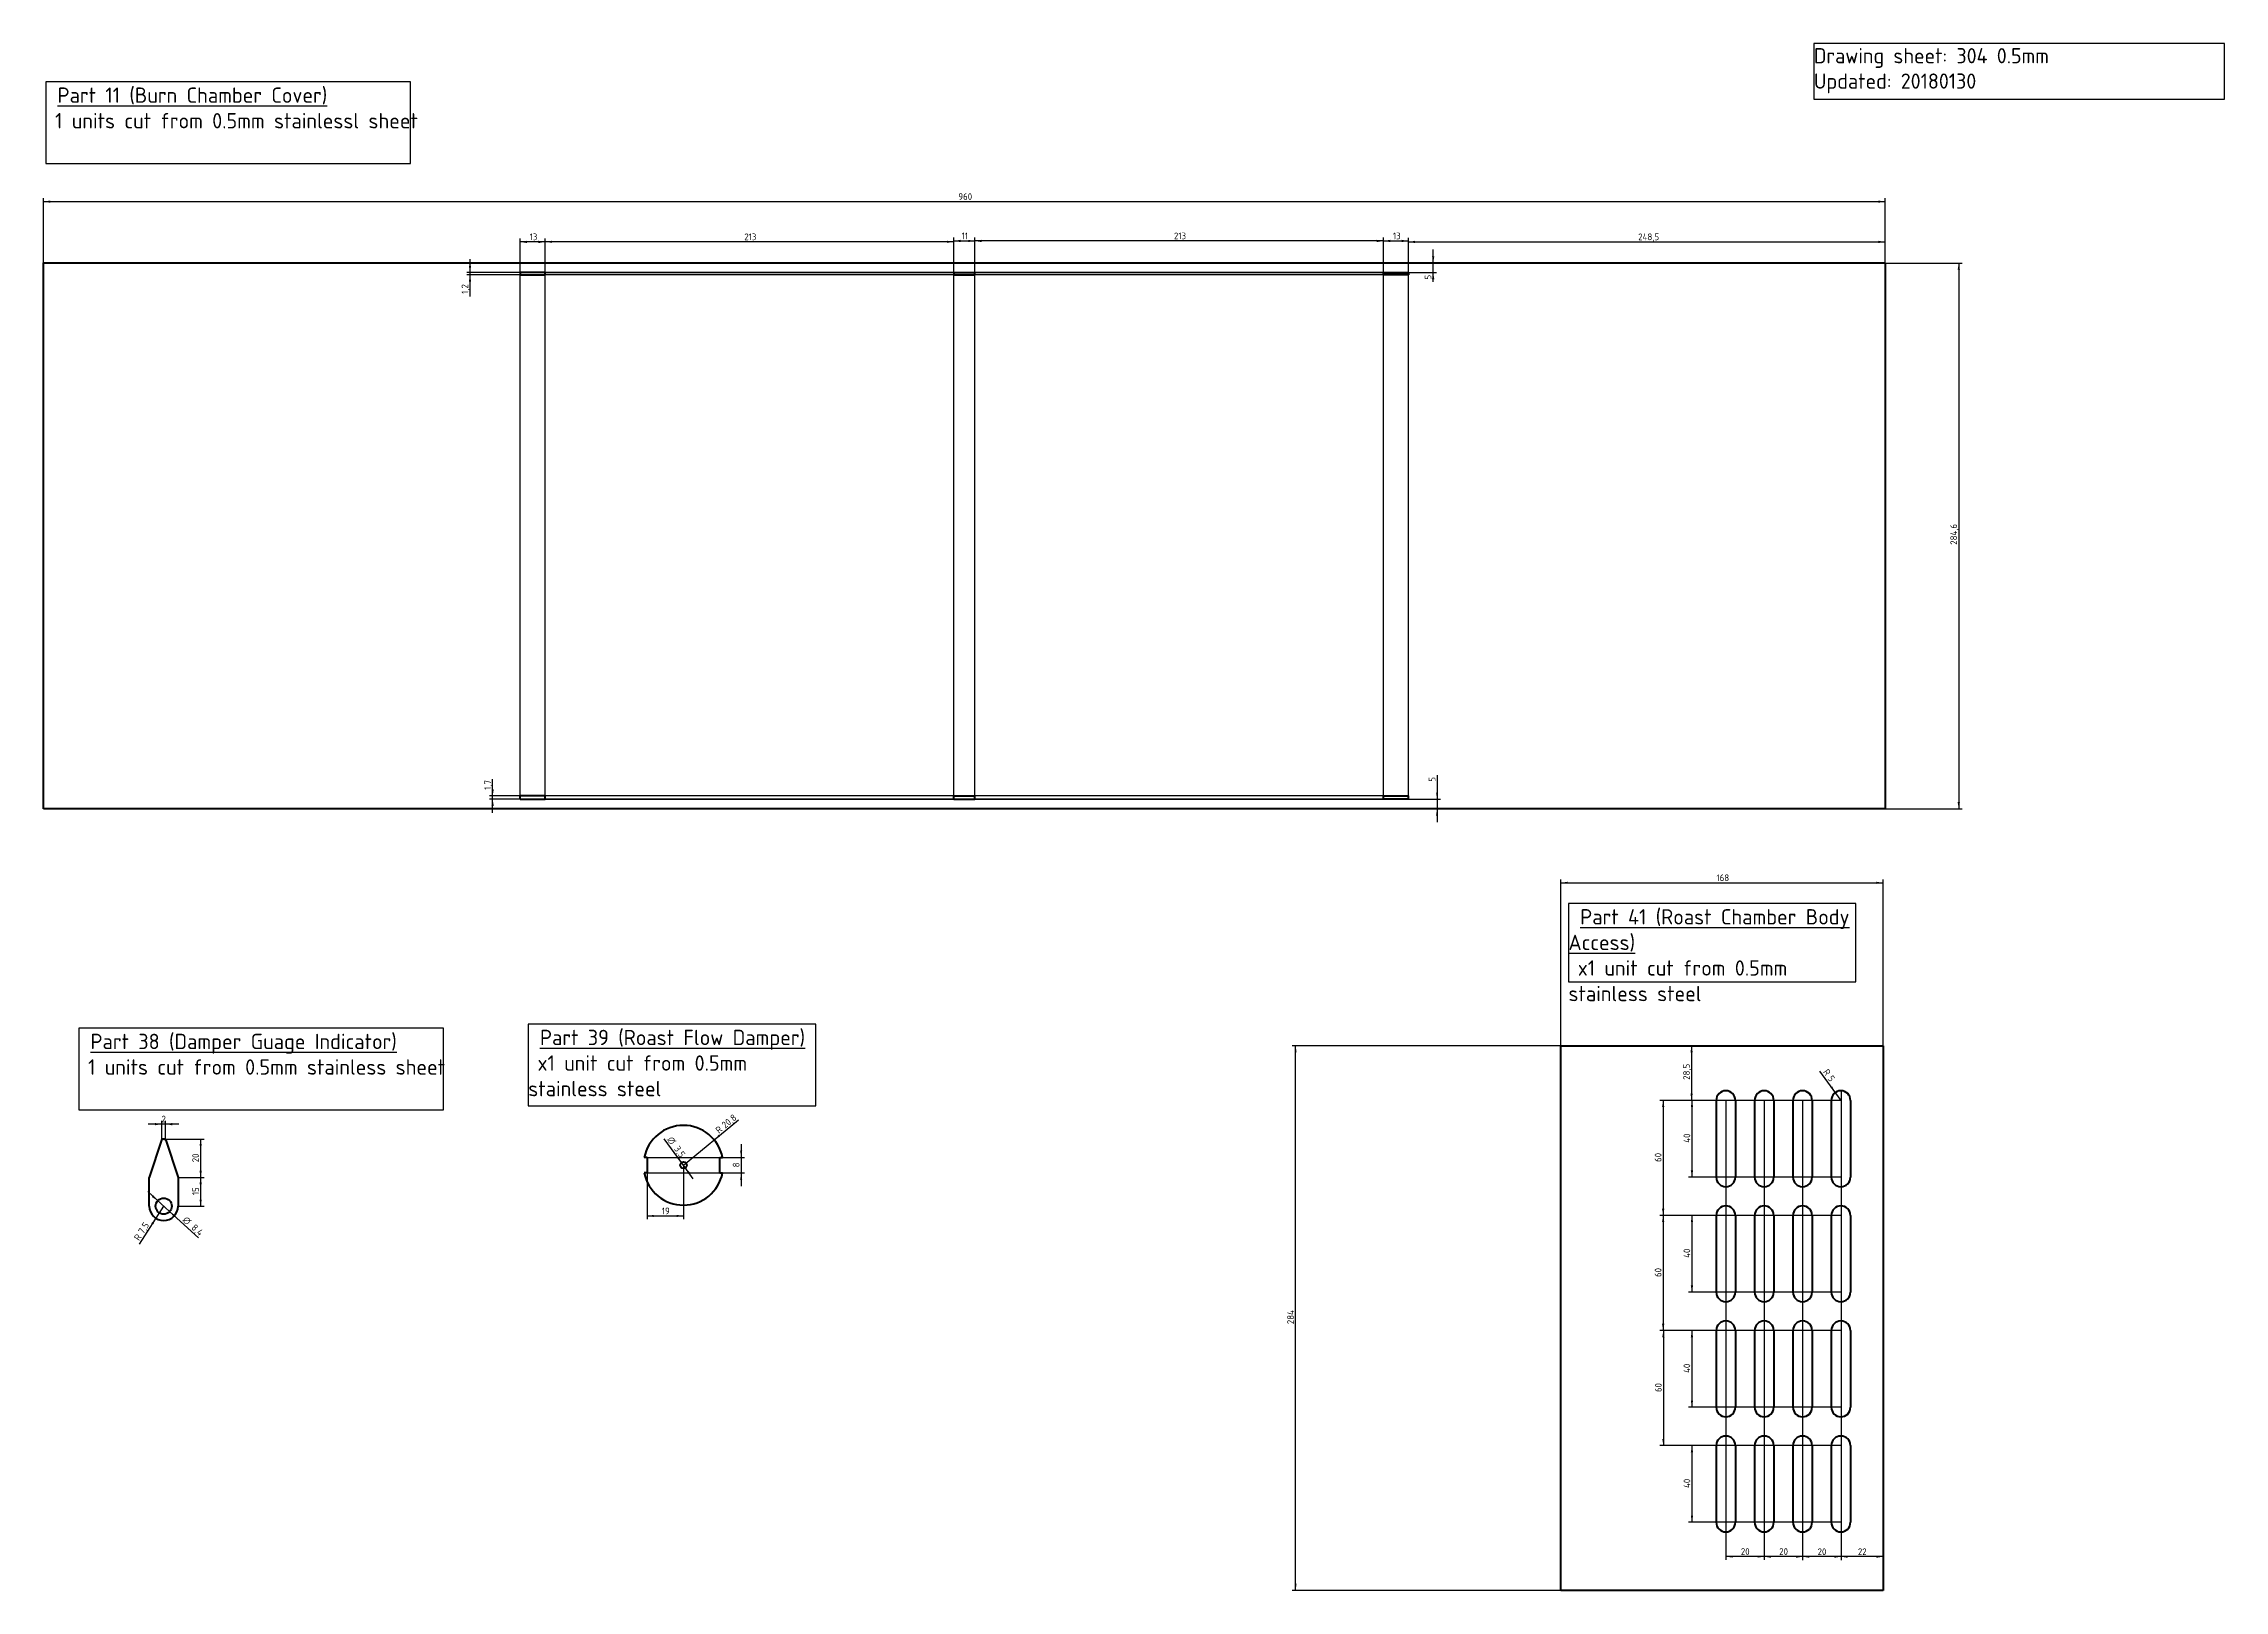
# Model space of a CAD drawing. Header units: millimetres. Extents: x 44 to 2242, y 25 to 832.
# Drawn here: x 44 to 1181, y 25 to 832 of the extents above; entities that cross this region are included whole.
import ezdxf
from ezdxf.enums import TextEntityAlignment as Align

# ---------------------------------------------------------------- set-up
doc = ezdxf.new("R2010")
doc.units = ezdxf.units.MM
doc.layers.add('Default', color=7, linetype='Continuous')
doc.layers.add('Dimensions', color=7, linetype='Continuous')
doc.styles.add('SEACAD_Solid_Edge_ISO', font='seiso.ttf')
doc.styles.add('SEACAD_Solid_Edge_ISO1_Symbols', font='semeci1.ttf')
doc.dimstyles.new('ISO_(mm)', dxfattribs={"dimtxt": 3.5, "dimasz": 3.5, "dimexe": 1.75, "dimexo": 0, "dimgap": 0.875, "dimtad": 1, "dimtxsty": 'SEACAD_Solid_Edge_ISO', "dimblk1": '_SE_FILLED', "dimblk2": '_SE_FILLED', "dimsah": 1, "dimcen": 1.75, "dimadec": 0, "dimazin": 0, "dimtfac": 0.5, "dimtmove": 1, "dimatfit": 3, "dimfxl": 1, "dimtolj": 1, "dimarcsym": 0})

# ---------------------------------------------------------------- blocks, each defined once
blk = doc.blocks.new('DMBLK546')
at = {"layer": 'Dimensions', "linetype": 'Continuous', "lineweight": 25}
for points in [[(101.4, 231.3), (100.6, 230.4), (103.6, 228.5)], [(112.8, 220.9), (109.8, 222.8), (112, 220)]]:
    blk.add_hatch(color=7, dxfattribs=at).paths.add_polyline_path(points)
at = {"layer": 'Dimensions', "color": 7, "linetype": 'Continuous', "lineweight": 25}
for p, q in [((98.4, 233.2), (109.8, 222.8)), ((109.8, 222.8), (124.8, 209.2))]:
    blk.add_line(p, q, dxfattribs=at)
for s, style, p in [('O', 'SEACAD_Solid_Edge_ISO1_Symbols', (118.7, 220.7)), ('8,4', 'SEACAD_Solid_Edge_ISO', (123.2, 216.6))]:
    blk.add_text(s, height=3.5, rotation=317.7292, dxfattribs=dict(at, style=style)).set_placement(p, align=Align.TOP_LEFT)
blk = doc.blocks.new('_SE_FILLED')
at = {"color": 0}
blk.add_line((0, 0), (-1, 0), dxfattribs=at)
blk.add_solid([(0, 0), (-1, -0.1665), (-1, 0.1665), (0, 0)], dxfattribs=at)
blk = doc.blocks.new('DMBLK547')
at = {"layer": 'Dimensions', "linetype": 'Continuous', "lineweight": 25}
blk.add_hatch(color=7, dxfattribs=at).paths.add_polyline_path([(101.3, 216.1), (102.7, 219.3), (100.3, 216.7)])
at = {"layer": 'Dimensions', "color": 7, "linetype": 'Continuous', "lineweight": 25}
blk.add_line((106.7, 225.6), (94, 205.8), dxfattribs=at)
at = {"layer": 'Dimensions', "color": 7, "linetype": 'Continuous', "lineweight": 25, "style": 'SEACAD_Solid_Edge_ISO'}
for s, p in [('7,5', (93.2, 212.7)), ('R', (91, 209.2))]:
    blk.add_text(s, height=3.5, rotation=57.3161, dxfattribs=at).set_placement(p, align=Align.TOP_LEFT)
blk = doc.blocks.new('DMBLK548')
at = {"layer": 'Dimensions', "linetype": 'Continuous', "lineweight": 25}
for points in [[(126.6, 237.1), (126, 240.6), (125.4, 237.1)], [(126.6, 229.1), (125.4, 229.1), (126, 225.6)]]:
    blk.add_hatch(color=7, dxfattribs=at).paths.add_polyline_path(points)
at = {"layer": 'Dimensions', "color": 7, "linetype": 'Continuous', "lineweight": 25}
for p, q in [((114.2, 240.6), (127.8, 240.6)), ((126, 240.6), (126, 225.6)), ((114.2, 225.6), (127.8, 225.6))]:
    blk.add_line(p, q, dxfattribs=at)
at = {"layer": 'Dimensions', "color": 7, "linetype": 'Continuous', "lineweight": 25, "style": 'SEACAD_Solid_Edge_ISO'}
blk.add_text('15', height=3.5, rotation=90, dxfattribs=at).set_placement((121.6, 231.4), align=Align.TOP_LEFT)
blk = doc.blocks.new('DMBLK549')
at = {"layer": 'Dimensions', "linetype": 'Continuous', "lineweight": 25}
for points in [[(102.2, 269), (102.2, 267.8), (105.7, 268.4)], [(111.2, 269), (107.7, 268.4), (111.2, 267.8)]]:
    blk.add_hatch(color=7, dxfattribs=at).paths.add_polyline_path(points)
at = {"layer": 'Dimensions', "color": 7, "linetype": 'Continuous', "lineweight": 25}
for p, q in [((114.7, 268.4), (98.7, 268.4)), ((105.7, 260.6), (105.7, 270.2)), ((107.7, 260.6), (107.7, 270.2))]:
    blk.add_line(p, q, dxfattribs=at)
at = {"layer": 'Dimensions', "color": 7, "linetype": 'Continuous', "lineweight": 25, "style": 'SEACAD_Solid_Edge_ISO'}
blk.add_text('2', height=3.5, dxfattribs=at).set_placement((105.6, 272.8), align=Align.TOP_LEFT)
blk = doc.blocks.new('DMBLK550')
at = {"layer": 'Dimensions', "linetype": 'Continuous', "lineweight": 25}
for points in [[(126.6, 257.1), (126, 260.6), (125.4, 257.1)], [(126.6, 244.1), (125.4, 244.1), (126, 240.6)]]:
    blk.add_hatch(color=7, dxfattribs=at).paths.add_polyline_path(points)
at = {"layer": 'Dimensions', "color": 7, "linetype": 'Continuous', "lineweight": 25}
for p, q in [((107.7, 260.6), (127.8, 260.6)), ((126, 260.6), (126, 240.6)), ((114.2, 240.6), (127.8, 240.6))]:
    blk.add_line(p, q, dxfattribs=at)
at = {"layer": 'Dimensions', "color": 7, "linetype": 'Continuous', "lineweight": 25, "style": 'SEACAD_Solid_Edge_ISO'}
blk.add_text('20', height=3.5, rotation=90, dxfattribs=at).set_placement((121.6, 248.5), align=Align.TOP_LEFT)
blk = doc.blocks.new('DMBLK551')
at = {"layer": 'Dimensions', "linetype": 'Continuous', "lineweight": 25}
blk.add_hatch(color=7, dxfattribs=at).paths.add_polyline_path([(396.1, 262.9), (393.8, 260.2), (396.8, 262)])
at = {"layer": 'Dimensions', "color": 7, "linetype": 'Continuous', "lineweight": 25}
blk.add_line((377.7, 247), (406.4, 270.6), dxfattribs=at)
at = {"layer": 'Dimensions', "color": 7, "linetype": 'Continuous', "lineweight": 25, "style": 'SEACAD_Solid_Edge_ISO'}
for s, p in [('20,8', (397.2, 268.7)), ('R', (394, 266))]:
    blk.add_text(s, height=3.5, rotation=39.3912, dxfattribs=at).set_placement(p, align=Align.TOP_LEFT)
blk = doc.blocks.new('DMBLK552')
at = {"layer": 'Dimensions', "linetype": 'Continuous', "lineweight": 25}
for points in [[(408.3, 254.5), (407.2, 254.5), (407.8, 251)], [(408.3, 239.5), (407.8, 243), (407.2, 239.5)]]:
    blk.add_hatch(color=7, dxfattribs=at).paths.add_polyline_path(points)
at = {"layer": 'Dimensions', "color": 7, "linetype": 'Continuous', "lineweight": 25}
for p, q in [((358.7, 251), (409.5, 251)), ((407.8, 258), (407.8, 236)), ((358.7, 243), (409.5, 243))]:
    blk.add_line(p, q, dxfattribs=at)
at = {"layer": 'Dimensions', "color": 7, "linetype": 'Continuous', "lineweight": 25, "style": 'SEACAD_Solid_Edge_ISO'}
blk.add_text('8', height=3.5, rotation=90, dxfattribs=at).set_placement((403.4, 245.9), align=Align.TOP_LEFT)
blk = doc.blocks.new('DMBLK553')
at = {"layer": 'Dimensions', "linetype": 'Continuous', "lineweight": 25}
for points in [[(47.6, 750), (44.1, 749.4), (47.6, 748.8)], [(1000.6, 750), (1000.6, 748.8), (1004.1, 749.4)]]:
    blk.add_hatch(color=7, dxfattribs=at).paths.add_polyline_path(points)
at = {"layer": 'Dimensions', "color": 7, "linetype": 'Continuous', "lineweight": 25}
for p, q in [((44.1, 717.4), (44.1, 751.2)), ((1004.1, 717.4), (1004.1, 751.2)), ((44.1, 749.4), (1004.1, 749.4))]:
    blk.add_line(p, q, dxfattribs=at)
at = {"layer": 'Dimensions', "color": 7, "linetype": 'Continuous', "lineweight": 25, "style": 'SEACAD_Solid_Edge_ISO'}
blk.add_text('960', height=3.5, dxfattribs=at).set_placement((521, 753.8), align=Align.TOP_LEFT)
blk = doc.blocks.new('DMBLK554')
at = {"layer": 'Dimensions', "linetype": 'Continuous', "lineweight": 25}
for points in [[(1043.1, 713.9), (1042.5, 717.4), (1041.9, 713.9)], [(1043.1, 436.3), (1041.9, 436.3), (1042.5, 432.8)]]:
    blk.add_hatch(color=7, dxfattribs=at).paths.add_polyline_path(points)
at = {"layer": 'Dimensions', "color": 7, "linetype": 'Continuous', "lineweight": 25}
for p, q in [((1004.1, 717.4), (1044.3, 717.4)), ((1042.5, 717.4), (1042.5, 432.8)), ((1004.1, 432.8), (1044.3, 432.8))]:
    blk.add_line(p, q, dxfattribs=at)
at = {"layer": 'Dimensions', "color": 7, "linetype": 'Continuous', "lineweight": 25, "style": 'SEACAD_Solid_Edge_ISO'}
blk.add_text('284,6', height=3.5, rotation=90, dxfattribs=at).set_placement((1038.1, 570.5), align=Align.TOP_LEFT)
blk = doc.blocks.new('DMBLK555')
at = {"layer": 'Dimensions', "linetype": 'Continuous', "lineweight": 25}
for points in [[(759.1, 729), (755.6, 728.4), (759.1, 727.8)], [(1000.6, 729), (1000.6, 727.8), (1004.1, 728.4)]]:
    blk.add_hatch(color=7, dxfattribs=at).paths.add_polyline_path(points)
at = {"layer": 'Dimensions', "color": 7, "linetype": 'Continuous', "lineweight": 25}
for p, q in [((755.6, 712.4), (755.6, 730.2)), ((755.6, 728.4), (1004.1, 728.4)), ((1004.1, 717.4), (1004.1, 730.2))]:
    blk.add_line(p, q, dxfattribs=at)
at = {"layer": 'Dimensions', "color": 7, "linetype": 'Continuous', "lineweight": 25, "style": 'SEACAD_Solid_Edge_ISO'}
blk.add_text('248,5', height=3.5, dxfattribs=at).set_placement((875.4, 732.8), align=Align.TOP_LEFT)
blk = doc.blocks.new('DMBLK556')
at = {"layer": 'Dimensions', "linetype": 'Continuous', "lineweight": 25}
for points in [[(296.1, 729), (292.6, 728.4), (296.1, 727.8)], [(302.1, 729), (302.1, 727.8), (305.6, 728.4)]]:
    blk.add_hatch(color=7, dxfattribs=at).paths.add_polyline_path(points)
at = {"layer": 'Dimensions', "color": 7, "linetype": 'Continuous', "lineweight": 25}
for p, q in [((292.6, 439.5), (292.6, 730.2)), ((305.6, 728.4), (292.6, 728.4)), ((305.6, 439.5), (305.6, 730.2))]:
    blk.add_line(p, q, dxfattribs=at)
at = {"layer": 'Dimensions', "color": 7, "linetype": 'Continuous', "lineweight": 25, "style": 'SEACAD_Solid_Edge_ISO'}
blk.add_text('13', height=3.5, dxfattribs=at).set_placement((297.5, 732.8), align=Align.TOP_LEFT)
blk = doc.blocks.new('DMBLK557')
at = {"layer": 'Dimensions', "linetype": 'Continuous', "lineweight": 25}
for points in [[(522.1, 729.5), (518.6, 728.9), (522.1, 728.3)], [(526.1, 729.5), (526.1, 728.3), (529.6, 728.9)]]:
    blk.add_hatch(color=7, dxfattribs=at).paths.add_polyline_path(points)
at = {"layer": 'Dimensions', "color": 7, "linetype": 'Continuous', "lineweight": 25}
for p, q in [((518.6, 439.5), (518.6, 730.7)), ((518.6, 728.9), (529.6, 728.9)), ((529.6, 439.5), (529.6, 730.7))]:
    blk.add_line(p, q, dxfattribs=at)
at = {"layer": 'Dimensions', "color": 7, "linetype": 'Continuous', "lineweight": 25, "style": 'SEACAD_Solid_Edge_ISO'}
blk.add_text('11', height=3.5, dxfattribs=at).set_placement((522.7, 733.3), align=Align.TOP_LEFT)
blk = doc.blocks.new('DMBLK558')
at = {"layer": 'Dimensions', "linetype": 'Continuous', "lineweight": 25}
for points in [[(746.1, 729.5), (742.6, 728.9), (746.1, 728.3)], [(752.1, 729.5), (752.1, 728.3), (755.6, 728.9)]]:
    blk.add_hatch(color=7, dxfattribs=at).paths.add_polyline_path(points)
at = {"layer": 'Dimensions', "color": 7, "linetype": 'Continuous', "lineweight": 25}
for p, q in [((742.6, 439.5), (742.6, 730.6)), ((742.6, 728.9), (755.6, 728.9)), ((755.6, 439.5), (755.6, 730.6))]:
    blk.add_line(p, q, dxfattribs=at)
at = {"layer": 'Dimensions', "color": 7, "linetype": 'Continuous', "lineweight": 25, "style": 'SEACAD_Solid_Edge_ISO'}
blk.add_text('13', height=3.5, dxfattribs=at).set_placement((747.5, 733.3), align=Align.TOP_LEFT)
blk = doc.blocks.new('DMBLK559')
at = {"layer": 'Dimensions', "linetype": 'Continuous', "lineweight": 25}
for points in [[(265.8, 715.9), (266.4, 712.4), (267, 715.9)], [(265.8, 707.7), (267, 707.7), (266.4, 711.2)]]:
    blk.add_hatch(color=7, dxfattribs=at).paths.add_polyline_path(points)
at = {"layer": 'Dimensions', "color": 7, "linetype": 'Continuous', "lineweight": 25}
for p, q in [((266.4, 719.4), (266.4, 700)), ((755.6, 712.4), (264.7, 712.4)), ((755.6, 711.2), (264.7, 711.2))]:
    blk.add_line(p, q, dxfattribs=at)
at = {"layer": 'Dimensions', "color": 7, "linetype": 'Continuous', "lineweight": 25, "style": 'SEACAD_Solid_Edge_ISO'}
blk.add_text('1,2', height=3.5, rotation=90, dxfattribs=at).set_placement((262, 701.3), align=Align.TOP_LEFT)
blk = doc.blocks.new('DMBLK560')
at = {"layer": 'Dimensions', "linetype": 'Continuous', "lineweight": 25}
for points in [[(533.1, 729.5), (529.6, 728.9), (533.1, 728.3)], [(739.1, 729.5), (739.1, 728.3), (742.6, 728.9)]]:
    blk.add_hatch(color=7, dxfattribs=at).paths.add_polyline_path(points)
at = {"layer": 'Dimensions', "color": 7, "linetype": 'Continuous', "lineweight": 25}
for p, q in [((529.6, 712.4), (529.6, 730.7)), ((742.6, 728.9), (529.6, 728.9)), ((742.6, 712.4), (742.6, 730.7))]:
    blk.add_line(p, q, dxfattribs=at)
at = {"layer": 'Dimensions', "color": 7, "linetype": 'Continuous', "lineweight": 25, "style": 'SEACAD_Solid_Edge_ISO'}
blk.add_text('213', height=3.5, dxfattribs=at).set_placement((633.4, 733.3), align=Align.TOP_LEFT)
blk = doc.blocks.new('DMBLK561')
at = {"layer": 'Dimensions', "linetype": 'Continuous', "lineweight": 25}
for points in [[(309.1, 729), (305.6, 728.5), (309.1, 727.9)], [(515.1, 729), (515.1, 727.9), (518.6, 728.5)]]:
    blk.add_hatch(color=7, dxfattribs=at).paths.add_polyline_path(points)
at = {"layer": 'Dimensions', "color": 7, "linetype": 'Continuous', "lineweight": 25}
for p, q in [((305.6, 711.8), (305.6, 730.2)), ((518.6, 728.5), (305.6, 728.5)), ((518.6, 712.4), (518.6, 730.2))]:
    blk.add_line(p, q, dxfattribs=at)
at = {"layer": 'Dimensions', "color": 7, "linetype": 'Continuous', "lineweight": 25, "style": 'SEACAD_Solid_Edge_ISO'}
blk.add_text('213', height=3.5, dxfattribs=at).set_placement((409.4, 732.8), align=Align.TOP_LEFT)
blk = doc.blocks.new('DMBLK562')
at = {"layer": 'Dimensions', "linetype": 'Continuous', "lineweight": 25}
for points in [[(769.1, 720.9), (767.9, 720.9), (768.5, 717.4)], [(769.1, 708.9), (768.5, 712.4), (767.9, 708.9)]]:
    blk.add_hatch(color=7, dxfattribs=at).paths.add_polyline_path(points)
at = {"layer": 'Dimensions', "color": 7, "linetype": 'Continuous', "lineweight": 25}
for p, q in [((768.5, 707.6), (768.5, 724.4)), ((305.6, 712.4), (770.3, 712.4))]:
    blk.add_line(p, q, dxfattribs=at)
at = {"layer": 'Dimensions', "color": 7, "linetype": 'Continuous', "lineweight": 25, "style": 'SEACAD_Solid_Edge_ISO'}
blk.add_text('5', height=3.5, rotation=90, dxfattribs=at).set_placement((764.1, 708.8), align=Align.TOP_LEFT)
blk = doc.blocks.new('DMBLK563')
at = {"layer": 'Dimensions', "linetype": 'Continuous', "lineweight": 25}
for points in [[(771.1, 441.3), (770, 441.3), (770.5, 437.8)], [(771.1, 429.3), (770.5, 432.8), (770, 429.3)]]:
    blk.add_hatch(color=7, dxfattribs=at).paths.add_polyline_path(points)
at = {"layer": 'Dimensions', "color": 7, "linetype": 'Continuous', "lineweight": 25}
for p, q in [((770.5, 450.3), (770.5, 425.8)), ((305.6, 437.8), (772.3, 437.8))]:
    blk.add_line(p, q, dxfattribs=at)
at = {"layer": 'Dimensions', "color": 7, "linetype": 'Continuous', "lineweight": 25, "style": 'SEACAD_Solid_Edge_ISO'}
blk.add_text('5', height=3.5, rotation=90, dxfattribs=at).set_placement((766.2, 447), align=Align.TOP_LEFT)
blk = doc.blocks.new('DMBLK565')
at = {"layer": 'Dimensions', "linetype": 'Continuous', "lineweight": 25}
for points in [[(838.6, 394.8), (835.1, 394.2), (838.6, 393.7)], [(999.6, 394.8), (999.6, 393.7), (1003.1, 394.2)]]:
    blk.add_hatch(color=7, dxfattribs=at).paths.add_polyline_path(points)
at = {"layer": 'Dimensions', "color": 7, "linetype": 'Continuous', "lineweight": 25}
for p, q in [((835.1, 309.3), (835.1, 396)), ((835.1, 394.2), (1003.1, 394.2)), ((1003.1, 309.3), (1003.1, 396))]:
    blk.add_line(p, q, dxfattribs=at)
at = {"layer": 'Dimensions', "color": 7, "linetype": 'Continuous', "lineweight": 25, "style": 'SEACAD_Solid_Edge_ISO'}
blk.add_text('168', height=3.5, dxfattribs=at).set_placement((916.2, 398.6), align=Align.TOP_LEFT)
blk = doc.blocks.new('DMBLK579')
at = {"layer": 'Dimensions', "linetype": 'Continuous', "lineweight": 25}
for points in [[(696.2, 305.8), (697.3, 305.8), (696.8, 309.3)], [(696.2, 28.8), (696.8, 25.3), (697.3, 28.8)]]:
    blk.add_hatch(color=7, dxfattribs=at).paths.add_polyline_path(points)
at = {"layer": 'Dimensions', "color": 7, "linetype": 'Continuous', "lineweight": 25}
for p, q in [((835.1, 309.3), (695, 309.3)), ((696.8, 25.3), (696.8, 309.3)), ((835.1, 25.3), (695, 25.3))]:
    blk.add_line(p, q, dxfattribs=at)
at = {"layer": 'Dimensions', "color": 7, "linetype": 'Continuous', "lineweight": 25, "style": 'SEACAD_Solid_Edge_ISO'}
blk.add_text('284', height=3.5, rotation=90, dxfattribs=at).set_placement((692.4, 164.1), align=Align.TOP_LEFT)
blk = doc.blocks.new('DMBLK580')
at = {"layer": 'Dimensions', "linetype": 'Continuous', "lineweight": 25}
for points in [[(902.6, 305.8), (903.8, 305.8), (903.2, 309.3)], [(902.6, 284.3), (903.2, 280.8), (903.8, 284.3)]]:
    blk.add_hatch(color=7, dxfattribs=at).paths.add_polyline_path(points)
at = {"layer": 'Dimensions', "color": 7, "linetype": 'Continuous', "lineweight": 25}
for p, q in [((1003.1, 309.3), (901.5, 309.3)), ((903.2, 309.3), (903.2, 280.8)), ((981.1, 280.8), (901.5, 280.8))]:
    blk.add_line(p, q, dxfattribs=at)
at = {"layer": 'Dimensions', "color": 7, "linetype": 'Continuous', "lineweight": 25, "style": 'SEACAD_Solid_Edge_ISO'}
blk.add_text('28,5', height=3.5, rotation=90, dxfattribs=at).set_placement((898.8, 291.5), align=Align.TOP_LEFT)
blk = doc.blocks.new('DMBLK581')
at = {"layer": 'Dimensions', "linetype": 'Continuous', "lineweight": 25}
for points in [[(902.8, 277.3), (904, 277.3), (903.4, 280.8)], [(902.8, 244.3), (903.4, 240.8), (904, 244.3)]]:
    blk.add_hatch(color=7, dxfattribs=at).paths.add_polyline_path(points)
at = {"layer": 'Dimensions', "color": 7, "linetype": 'Continuous', "lineweight": 25}
for p, q in [((981.1, 280.8), (901.6, 280.8)), ((903.4, 280.8), (903.4, 240.8)), ((981.1, 240.8), (901.6, 240.8))]:
    blk.add_line(p, q, dxfattribs=at)
at = {"layer": 'Dimensions', "color": 7, "linetype": 'Continuous', "lineweight": 25, "style": 'SEACAD_Solid_Edge_ISO'}
blk.add_text('40', height=3.5, rotation=90, dxfattribs=at).set_placement((899, 258.7), align=Align.TOP_LEFT)
blk = doc.blocks.new('DMBLK582')
at = {"layer": 'Dimensions', "linetype": 'Continuous', "lineweight": 25}
for points in [[(887.8, 277.3), (889, 277.3), (888.4, 280.8)], [(887.8, 224.3), (888.4, 220.8), (889, 224.3)]]:
    blk.add_hatch(color=7, dxfattribs=at).paths.add_polyline_path(points)
at = {"layer": 'Dimensions', "color": 7, "linetype": 'Continuous', "lineweight": 25}
for p, q in [((981.1, 280.8), (886.6, 280.8)), ((888.4, 280.8), (888.4, 220.8)), ((981.1, 220.8), (886.6, 220.8))]:
    blk.add_line(p, q, dxfattribs=at)
at = {"layer": 'Dimensions', "color": 7, "linetype": 'Continuous', "lineweight": 25, "style": 'SEACAD_Solid_Edge_ISO'}
blk.add_text('60', height=3.5, rotation=90, dxfattribs=at).set_placement((884, 248.7), align=Align.TOP_LEFT)
blk = doc.blocks.new('DMBLK583')
at = {"layer": 'Dimensions', "linetype": 'Continuous', "lineweight": 25}
for points in [[(887.8, 217.3), (889, 217.3), (888.4, 220.8)], [(887.8, 164.3), (888.4, 160.8), (889, 164.3)]]:
    blk.add_hatch(color=7, dxfattribs=at).paths.add_polyline_path(points)
at = {"layer": 'Dimensions', "color": 7, "linetype": 'Continuous', "lineweight": 25}
for p, q in [((981.1, 220.8), (886.6, 220.8)), ((888.4, 220.8), (888.4, 160.8)), ((981.1, 160.8), (886.6, 160.8))]:
    blk.add_line(p, q, dxfattribs=at)
at = {"layer": 'Dimensions', "color": 7, "linetype": 'Continuous', "lineweight": 25, "style": 'SEACAD_Solid_Edge_ISO'}
blk.add_text('60', height=3.5, rotation=90, dxfattribs=at).set_placement((884, 188.7), align=Align.TOP_LEFT)
blk = doc.blocks.new('DMBLK584')
at = {"layer": 'Dimensions', "linetype": 'Continuous', "lineweight": 25}
for points in [[(887.9, 157.3), (889.1, 157.3), (888.5, 160.8)], [(887.9, 104.3), (888.5, 100.8), (889.1, 104.3)]]:
    blk.add_hatch(color=7, dxfattribs=at).paths.add_polyline_path(points)
at = {"layer": 'Dimensions', "color": 7, "linetype": 'Continuous', "lineweight": 25}
for p, q in [((981.1, 160.8), (886.7, 160.8)), ((888.5, 160.8), (888.5, 100.8)), ((981.1, 100.8), (886.7, 100.8))]:
    blk.add_line(p, q, dxfattribs=at)
at = {"layer": 'Dimensions', "color": 7, "linetype": 'Continuous', "lineweight": 25, "style": 'SEACAD_Solid_Edge_ISO'}
blk.add_text('60', height=3.5, rotation=90, dxfattribs=at).set_placement((884.1, 128.7), align=Align.TOP_LEFT)
blk = doc.blocks.new('DMBLK585')
at = {"layer": 'Dimensions', "linetype": 'Continuous', "lineweight": 25}
blk.add_hatch(color=7, dxfattribs=at).paths.add_polyline_path([(975.6, 287.4), (978.1, 284.9), (976.6, 288)])
at = {"layer": 'Dimensions', "color": 7, "linetype": 'Continuous', "lineweight": 25}
blk.add_line((981.1, 280.8), (970.1, 296), dxfattribs=at)
at = {"layer": 'Dimensions', "color": 7, "linetype": 'Continuous', "lineweight": 25, "style": 'SEACAD_Solid_Edge_ISO'}
for s, p in [('R', (974.4, 297.6)), ('5', (976.8, 294.2))]:
    blk.add_text(s, height=3.5, rotation=305.7006, dxfattribs=at).set_placement(p, align=Align.TOP_LEFT)
blk = doc.blocks.new('DMBLK586')
at = {"layer": 'Dimensions', "linetype": 'Continuous', "lineweight": 25}
for points in [[(902.8, 217.3), (904, 217.3), (903.4, 220.8)], [(902.8, 184.3), (903.4, 180.8), (904, 184.3)]]:
    blk.add_hatch(color=7, dxfattribs=at).paths.add_polyline_path(points)
at = {"layer": 'Dimensions', "color": 7, "linetype": 'Continuous', "lineweight": 25}
for p, q in [((981.1, 220.8), (901.6, 220.8)), ((903.4, 220.8), (903.4, 180.8)), ((981.1, 180.8), (901.6, 180.8))]:
    blk.add_line(p, q, dxfattribs=at)
at = {"layer": 'Dimensions', "color": 7, "linetype": 'Continuous', "lineweight": 25, "style": 'SEACAD_Solid_Edge_ISO'}
blk.add_text('40', height=3.5, rotation=90, dxfattribs=at).set_placement((899, 198.7), align=Align.TOP_LEFT)
blk = doc.blocks.new('DMBLK587')
at = {"layer": 'Dimensions', "linetype": 'Continuous', "lineweight": 25}
for points in [[(902.8, 157.3), (904, 157.3), (903.4, 160.8)], [(902.8, 124.3), (903.4, 120.8), (904, 124.3)]]:
    blk.add_hatch(color=7, dxfattribs=at).paths.add_polyline_path(points)
at = {"layer": 'Dimensions', "color": 7, "linetype": 'Continuous', "lineweight": 25}
for p, q in [((981.1, 160.8), (901.6, 160.8)), ((903.4, 160.8), (903.4, 120.8)), ((981.1, 120.8), (901.6, 120.8))]:
    blk.add_line(p, q, dxfattribs=at)
at = {"layer": 'Dimensions', "color": 7, "linetype": 'Continuous', "lineweight": 25, "style": 'SEACAD_Solid_Edge_ISO'}
blk.add_text('40', height=3.5, rotation=90, dxfattribs=at).set_placement((899, 138.7), align=Align.TOP_LEFT)
blk = doc.blocks.new('DMBLK588')
at = {"layer": 'Dimensions', "linetype": 'Continuous', "lineweight": 25}
for points in [[(902.8, 97.3), (904, 97.3), (903.4, 100.8)], [(902.8, 64.3), (903.4, 60.8), (904, 64.3)]]:
    blk.add_hatch(color=7, dxfattribs=at).paths.add_polyline_path(points)
at = {"layer": 'Dimensions', "color": 7, "linetype": 'Continuous', "lineweight": 25}
for p, q in [((981.1, 100.8), (901.6, 100.8)), ((903.4, 100.8), (903.4, 60.8)), ((981.1, 60.8), (901.6, 60.8))]:
    blk.add_line(p, q, dxfattribs=at)
at = {"layer": 'Dimensions', "color": 7, "linetype": 'Continuous', "lineweight": 25, "style": 'SEACAD_Solid_Edge_ISO'}
blk.add_text('40', height=3.5, rotation=90, dxfattribs=at).set_placement((899, 78.7), align=Align.TOP_LEFT)
blk = doc.blocks.new('DMBLK589')
at = {"layer": 'Dimensions', "linetype": 'Continuous', "lineweight": 25}
for points in [[(984.6, 42.3), (984.6, 43.4), (981.1, 42.9)], [(999.6, 42.3), (1003.1, 42.9), (999.6, 43.4)]]:
    blk.add_hatch(color=7, dxfattribs=at).paths.add_polyline_path(points)
at = {"layer": 'Dimensions', "color": 7, "linetype": 'Continuous', "lineweight": 25}
for p, q in [((981.1, 285.8), (981.1, 41.1)), ((1003.1, 42.9), (981.1, 42.9))]:
    blk.add_line(p, q, dxfattribs=at)
at = {"layer": 'Dimensions', "color": 7, "linetype": 'Continuous', "lineweight": 25, "style": 'SEACAD_Solid_Edge_ISO'}
blk.add_text('22', height=3.5, dxfattribs=at).set_placement((989.9, 47.2), align=Align.TOP_LEFT)
blk = doc.blocks.new('DMBLK590')
at = {"layer": 'Dimensions', "linetype": 'Continuous', "lineweight": 25}
for points in [[(964.6, 42.3), (964.6, 43.4), (961.1, 42.9)], [(977.6, 42.3), (981.1, 42.9), (977.6, 43.4)]]:
    blk.add_hatch(color=7, dxfattribs=at).paths.add_polyline_path(points)
at = {"layer": 'Dimensions', "color": 7, "linetype": 'Continuous', "lineweight": 25}
for p, q in [((961.1, 280.8), (961.1, 41.1)), ((981.1, 280.8), (981.1, 41.1)), ((981.1, 42.9), (961.1, 42.9))]:
    blk.add_line(p, q, dxfattribs=at)
at = {"layer": 'Dimensions', "color": 7, "linetype": 'Continuous', "lineweight": 25, "style": 'SEACAD_Solid_Edge_ISO'}
blk.add_text('20', height=3.5, dxfattribs=at).set_placement((968.9, 47.2), align=Align.TOP_LEFT)
blk = doc.blocks.new('DMBLK591')
at = {"layer": 'Dimensions', "linetype": 'Continuous', "lineweight": 25}
for points in [[(944.6, 42.3), (944.6, 43.5), (941.1, 42.9)], [(957.6, 42.3), (961.1, 42.9), (957.6, 43.5)]]:
    blk.add_hatch(color=7, dxfattribs=at).paths.add_polyline_path(points)
at = {"layer": 'Dimensions', "color": 7, "linetype": 'Continuous', "lineweight": 25}
for p, q in [((941.1, 280.8), (941.1, 41.2)), ((961.1, 280.8), (961.1, 41.2)), ((961.1, 42.9), (941.1, 42.9))]:
    blk.add_line(p, q, dxfattribs=at)
at = {"layer": 'Dimensions', "color": 7, "linetype": 'Continuous', "lineweight": 25, "style": 'SEACAD_Solid_Edge_ISO'}
blk.add_text('20', height=3.5, dxfattribs=at).set_placement((948.9, 47.3), align=Align.TOP_LEFT)
blk = doc.blocks.new('DMBLK592')
at = {"layer": 'Dimensions', "linetype": 'Continuous', "lineweight": 25}
for points in [[(924.6, 42.4), (924.6, 43.5), (921.1, 42.9)], [(937.6, 42.4), (941.1, 42.9), (937.6, 43.5)]]:
    blk.add_hatch(color=7, dxfattribs=at).paths.add_polyline_path(points)
at = {"layer": 'Dimensions', "color": 7, "linetype": 'Continuous', "lineweight": 25}
for p, q in [((921.1, 280.8), (921.1, 41.2)), ((941.1, 280.8), (941.1, 41.2)), ((941.1, 42.9), (921.1, 42.9))]:
    blk.add_line(p, q, dxfattribs=at)
at = {"layer": 'Dimensions', "color": 7, "linetype": 'Continuous', "lineweight": 25, "style": 'SEACAD_Solid_Edge_ISO'}
blk.add_text('20', height=3.5, dxfattribs=at).set_placement((928.9, 47.3), align=Align.TOP_LEFT)
blk = doc.blocks.new('DMBLK593')
at = {"layer": 'Dimensions', "linetype": 'Continuous', "lineweight": 25}
for points in [[(277.6, 443), (278.2, 439.5), (278.8, 443)], [(277.6, 434.3), (278.8, 434.3), (278.2, 437.8)]]:
    blk.add_hatch(color=7, dxfattribs=at).paths.add_polyline_path(points)
at = {"layer": 'Dimensions', "color": 7, "linetype": 'Continuous', "lineweight": 25}
for p, q in [((278.2, 430.8), (278.2, 448.3)), ((749.1, 439.5), (276.5, 439.5)), ((742.6, 437.8), (276.5, 437.8))]:
    blk.add_line(p, q, dxfattribs=at)
at = {"layer": 'Dimensions', "color": 7, "linetype": 'Continuous', "lineweight": 25, "style": 'SEACAD_Solid_Edge_ISO'}
blk.add_text('1,7', height=3.5, rotation=90, dxfattribs=at).set_placement((273.8, 442.7), align=Align.TOP_LEFT)
blk = doc.blocks.new('DMBLK596')
at = {"layer": 'Dimensions', "linetype": 'Continuous', "lineweight": 25}
for points in [[(374.1, 250.9), (376.7, 248.4), (375.1, 251.6)], [(380.3, 242.4), (381.2, 243.1), (378.7, 245.6)]]:
    blk.add_hatch(color=7, dxfattribs=at).paths.add_polyline_path(points)
at = {"layer": 'Dimensions', "color": 7, "linetype": 'Continuous', "lineweight": 25}
for p, q in [((376.7, 248.4), (367.6, 260.8)), ((382.8, 239.9), (376.7, 248.4))]:
    blk.add_line(p, q, dxfattribs=at)
for s, style, p in [('O', 'SEACAD_Solid_Edge_ISO1_Symbols', (371.9, 262.4)), ('3,5', 'SEACAD_Solid_Edge_ISO', (375.4, 257.5))]:
    blk.add_text(s, height=3.5, rotation=305.9725, dxfattribs=dict(at, style=style)).set_placement(p, align=Align.TOP_LEFT)
blk = doc.blocks.new('DMBLK597')
at = {"layer": 'Dimensions', "linetype": 'Continuous', "lineweight": 25}
for points in [[(362.2, 220), (362.2, 221.1), (358.7, 220.5)], [(374.2, 220), (377.7, 220.5), (374.2, 221.1)]]:
    blk.add_hatch(color=7, dxfattribs=at).paths.add_polyline_path(points)
at = {"layer": 'Dimensions', "color": 7, "linetype": 'Continuous', "lineweight": 25}
for p, q in [((358.7, 247), (358.7, 218.8)), ((377.7, 247), (377.7, 218.8)), ((377.7, 220.5), (358.7, 220.5))]:
    blk.add_line(p, q, dxfattribs=at)
at = {"layer": 'Dimensions', "color": 7, "linetype": 'Continuous', "lineweight": 25, "style": 'SEACAD_Solid_Edge_ISO'}
blk.add_text('19', height=3.5, dxfattribs=at).set_placement((366.4, 224.9), align=Align.TOP_LEFT)

msp = doc.modelspace()

# ---------------------------------------------------------------- linework, layer by layer
at = {"layer": 'Default', "color": 7, "linetype": 'Continuous', "lineweight": 50}
for p, q in [((44.135, 717.418), (1004.135, 717.418)), ((44.135, 432.818), (44.135, 717.418)), ((1004.135, 717.418), (1004.135, 432.818)), ((305.635, 712.418), (292.635, 712.418)), ((292.635, 712.418), (292.635, 711.218)), ((292.635, 711.218), (305.635, 711.218)), ((305.635, 711.218), (305.635, 712.418)), ((518.635, 712.418), (518.635, 711.218)), ((518.635, 712.418), (529.635, 712.418)), ((518.635, 711.218), (529.635, 711.218)), ((529.635, 711.218), (529.635, 712.418)), ((742.635, 712.418), (755.635, 712.418)), ((742.635, 711.218), (742.635, 712.418)), ((755.635, 711.218), (742.635, 711.218)), ((755.635, 712.418), (755.635, 711.218)), ((1004.135, 432.818), (44.135, 432.818)), ((305.635, 439.515), (292.635, 439.515)), ((292.635, 437.815), (292.635, 439.515)), ((292.635, 437.815), (305.635, 437.815)), ((305.635, 437.815), (305.635, 439.515)), ((518.635, 439.515), (529.635, 439.515)), ((518.635, 437.815), (518.635, 439.515)), ((518.635, 437.815), (529.635, 437.815)), ((529.635, 437.815), (529.635, 439.515)), ((742.635, 439.515), (755.635, 439.515)), ((742.635, 437.815), (742.635, 439.515)), ((755.635, 437.815), (742.635, 437.815)), ((755.635, 437.815), (755.635, 439.515)), ((835.054, 309.296), (1003.054, 309.296)), ((835.054, 25.296), (835.054, 309.296)), ((1003.054, 309.296), (1003.054, 25.296)), ((916.054, 280.796), (916.054, 240.796)), ((926.054, 280.796), (926.054, 240.796)), ((936.054, 280.796), (936.054, 240.796)), ((946.054, 280.796), (946.054, 240.796)), ((956.054, 280.796), (956.054, 240.796)), ((966.054, 280.796), (966.054, 240.796)), ((976.054, 280.796), (976.054, 240.796)), ((986.054, 280.796), (986.054, 240.796)), ((105.724, 260.649), (99.224, 240.649)), ((107.724, 260.649), (105.724, 260.649)), ((106.724, 260.649), (107.724, 260.649)), ((107.724, 260.649), (114.224, 240.649)), ((358.68, 250.982), (357.268, 250.982)), ((358.68, 250.982), (358.68, 242.982)), ((396.68, 250.982), (398.092, 250.982)), ((396.68, 242.982), (396.68, 250.982)), ((99.224, 225.649), (99.224, 240.649)), ((114.224, 240.649), (114.224, 225.649)), ((358.68, 242.982), (357.268, 242.982)), ((396.68, 242.982), (398.092, 242.982)), ((916.054, 220.796), (916.054, 180.796)), ((926.054, 220.796), (926.054, 180.796)), ((936.054, 220.796), (936.054, 180.796)), ((946.054, 220.796), (946.054, 180.796)), ((956.054, 220.796), (956.054, 180.796)), ((966.054, 220.796), (966.054, 180.796)), ((976.054, 220.796), (976.054, 180.796)), ((986.054, 220.796), (986.054, 180.796)), ((916.054, 160.796), (916.054, 120.796)), ((926.054, 160.796), (926.054, 120.796)), ((936.054, 160.796), (936.054, 120.796)), ((946.054, 160.796), (946.054, 120.796)), ((956.054, 160.796), (956.054, 120.796)), ((966.054, 160.796), (966.054, 120.796)), ((976.054, 160.796), (976.054, 120.796)), ((986.054, 160.796), (986.054, 120.796)), ((916.054, 100.796), (916.054, 60.796)), ((926.054, 100.796), (926.054, 60.796)), ((936.054, 100.796), (936.054, 60.796)), ((946.054, 100.796), (946.054, 60.796)), ((956.054, 100.796), (956.054, 60.796)), ((966.054, 100.796), (966.054, 60.796)), ((976.054, 100.796), (976.054, 60.796)), ((986.054, 100.796), (986.054, 60.796)), ((1003.054, 25.296), (835.054, 25.296))]:
    msp.add_line(p, q, dxfattribs=at)
at = {"layer": 'Default', "color": 7, "linetype": 'Continuous', "lineweight": 30}
for points in [[(966.963, 831.804), (966.963, 802.84), (1180.951, 802.84), (1180.951, 831.804), (966.963, 831.804)], [(45.278, 811.898), (45.278, 769.264), (235.411, 769.264), (235.411, 811.898), (45.278, 811.898)], [(839.027, 383.474), (839.027, 342.65), (988.883, 342.65), (988.883, 383.474), (839.027, 383.474)], [(62.444, 318.494), (62.444, 275.86), (252.576, 275.86), (252.576, 318.494), (62.444, 318.494)], [(296.77, 320.572), (296.77, 277.938), (446.625, 277.938), (446.625, 320.572), (296.77, 320.572)]]:
    msp.add_lwpolyline(points, dxfattribs=at)
at = {"layer": 'Default', "color": 7, "linetype": 'Continuous', "lineweight": 50}
for centre, radius in [((377.68, 246.982), 1.75), ((106.724, 225.649), 4.2)]:
    msp.add_circle(centre, radius, dxfattribs=at)
for centre, radius, start, end in [((921.054, 280.796), 5, 0, 180), ((941.054, 280.796), 5, 0, 180), ((961.054, 280.796), 5, 0, 180), ((981.054, 280.796), 5, 0, 180), ((377.68, 246.982), 20.8, 11.087489, 168.912511), ((377.68, 246.982), 20.8, 191.087489, 348.912511), ((921.054, 240.796), 5, 180, 0), ((941.054, 240.796), 5, 180, 0), ((961.054, 240.796), 5, 180, 0), ((981.054, 240.796), 5, 180, 0), ((106.724, 225.649), 7.5, 180, 0), ((921.054, 220.796), 5, 0, 180), ((941.054, 220.796), 5, 0, 180), ((961.054, 220.796), 5, 0, 180), ((981.054, 220.796), 5, 0, 180), ((921.054, 180.796), 5, 180, 0), ((941.054, 180.796), 5, 180, 0), ((961.054, 180.796), 5, 180, 0), ((981.054, 180.796), 5, 180, 0), ((921.054, 160.796), 5, 0, 180), ((941.054, 160.796), 5, 0, 180), ((961.054, 160.796), 5, 0, 180), ((981.054, 160.796), 5, 0, 180), ((921.054, 120.796), 5, 180, 360), ((941.054, 120.796), 5, 180, 360), ((961.054, 120.796), 5, 180, 360), ((981.054, 120.796), 5, 180, 360), ((921.054, 100.796), 5, 0, 180), ((941.054, 100.796), 5, 0, 180), ((961.054, 100.796), 5, 0, 180), ((981.054, 100.796), 5, 0, 180), ((921.054, 60.796), 5, 180, 360), ((941.054, 60.796), 5, 180, 360), ((961.054, 60.796), 5, 180, 360), ((981.054, 60.796), 5, 180, 360)]:
    msp.add_arc(centre, radius, start, end, dxfattribs=at)

# ---------------------------------------------------------------- texts
at = {"layer": 'Default', "attachment_point": 1}
for s, insert, char_height, width in [('{\\fSolid Edge ISO|b0||i0||c0|p34;\\C7;\\H7.9375;\\W1.;\\T1.;Drawing sheet: 304 0.5mm\\P}{\\fSolid Edge ISO|b0||i0||c0|p34;\\C7;\\H7.9375;\\W1.;\\T1.;Updated: 20180130\\P}', (966.963, 829.458), 7.9375, 213.98813), ('{\\fSolid Edge ISO|b0||i0||c0|p34;\\C7;\\L\\H10.05416667;\\W1.;\\T1.; }{\\fSolid Edge ISO|b0||i0||c0|p34;\\C7;\\L\\H8.;\\W1.;\\T1.;Part 11 (Burn Chamber Cover) \\P}{\\fSolid Edge ISO|b0||i0||c0|p34;\\C7;\\H8.;\\W1.;\\T1.; 1 units cut from 0.5mm stainlessl sheet}', (45.278, 808.928), 10.054167, 190.13251), ('{\\fSolid Edge ISO|b0||i0||c0|p34;\\C7;\\L\\H10.05416667;\\W1.;\\T1.; }{\\fSolid Edge ISO|b0||i0||c0|p34;\\C7;\\L\\H8.;\\W1.;\\T1.;Part 41 (Roast Chamber Body Access) \\P}{\\fSolid Edge ISO|b0||i0||c0|p34;\\C7;\\H8.;\\W1.;\\T1.; x1 unit cut from 0.5mm stainless steel}', (839.027, 380.504), 10.054167, 149.85551), ('{\\fSolid Edge ISO|b0||i0||c0|p34;\\C7;\\L\\H10.05416667;\\W1.;\\T1.; }{\\fSolid Edge ISO|b0||i0||c0|p34;\\C7;\\L\\H8.;\\W1.;\\T1.;Part 39 (Roast Flow Damper) \\P}{\\fSolid Edge ISO|b0||i0||c0|p34;\\C7;\\H8.;\\W1.;\\T1.; x1 unit cut from 0.5mm stainless steel}', (296.77, 317.602), 10.054167, 149.85551), ('{\\fSolid Edge ISO|b0||i0||c0|p34;\\C7;\\L\\H10.05416667;\\W1.;\\T1.; }{\\fSolid Edge ISO|b0||i0||c0|p34;\\C7;\\L\\H8.;\\W1.;\\T1.;Part 38 (Damper Guage Indicator) \\P}{\\fSolid Edge ISO|b0||i0||c0|p34;\\C7;\\H8.;\\W1.;\\T1.; 1 units cut from 0.5mm stainless sheet }', (62.444, 315.524), 10.054167, 190.13251)]:
    msp.add_mtext(s, dxfattribs=dict(at, insert=insert, char_height=char_height, width=width))

# ---------------------------------------------------------------- dimensions: what is measured, and where the dimension line sits
at = {"layer": 'Dimensions', "color": 7, "linetype": 'Continuous', "lineweight": 25}
for base, p1, p2, angle, picture, middle, dimtype in [((44.135, 749.428), (44.135, 717.418), (1004.135, 717.418), 0, 'DMBLK553', (524.135, 749.428), 161), ((518.635, 728.454), (518.635, 712.418), (305.635, 711.818), 180.161396, 'DMBLK561', (412.135, 728.454), 161), ((518.635, 728.902), (518.635, 439.515), (529.635, 439.515), 0, 'DMBLK557', (524.135, 728.902), 161), ((742.635, 728.889), (742.635, 439.515), (755.635, 439.515), 0, 'DMBLK558', (749.135, 728.889), 161), ((768.503, 717.418), (292.635, 712.418), (44.135, 717.418), 90, 'DMBLK562', (768.503, 712.038), 160), ((266.418, 712.418), (755.635, 712.418), (755.635, 711.218), 270, 'DMBLK559', (266.418, 706.707), 161), ((1042.525, 717.418), (1004.135, 717.418), (1004.135, 432.818), 270, 'DMBLK554', (1042.525, 575.118), 161), ((770.55, 432.818), (305.635, 437.815), (44.135, 432.818), 90, 'DMBLK563', (770.55, 445.819), 160), ((278.215, 439.515), (755.635, 437.815), (749.135, 439.515), 90, 'DMBLK593', (278.215, 441.519), 160), ((835.054, 394.242), (835.054, 309.296), (1003.054, 309.296), 0, 'DMBLK565', (919.054, 394.242), 161), ((696.763, 25.296), (835.054, 25.296), (835.054, 309.296), 90, 'DMBLK579', (696.763, 167.296), 161), ((903.213, 280.796), (1003.054, 309.296), (981.054, 280.796), 90, 'DMBLK580', (903.213, 295.046), 160), ((888.379, 280.796), (981.054, 280.796), (981.054, 220.796), 270, 'DMBLK582', (888.379, 250.796), 161), ((903.385, 280.796), (981.054, 280.796), (981.054, 240.796), 270, 'DMBLK581', (903.385, 260.796), 161), ((126.005, 240.649), (107.724, 260.649), (114.224, 240.649), 90, 'DMBLK550', (126.005, 250.649), 160), ((407.763, 250.982), (358.68, 250.982), (358.68, 242.982), 270, 'DMBLK552', (407.763, 246.982), 161), ((126.005, 240.649), (114.224, 240.649), (114.224, 225.649), 270, 'DMBLK548', (126.005, 233.149), 161), ((888.379, 220.796), (981.054, 220.796), (981.054, 160.796), 270, 'DMBLK583', (888.379, 190.796), 161), ((903.385, 220.796), (981.054, 220.796), (981.054, 180.796), 270, 'DMBLK586', (903.385, 200.796), 161), ((888.47, 160.796), (981.054, 160.796), (981.054, 100.796), 270, 'DMBLK584', (888.47, 130.796), 161), ((903.385, 160.796), (981.054, 160.796), (981.054, 120.796), 270, 'DMBLK587', (903.385, 140.796), 161), ((903.385, 100.796), (981.054, 100.796), (981.054, 60.796), 270, 'DMBLK588', (903.385, 80.796), 161)]:
    dim = msp.add_linear_dim(base=base, p1=p1, p2=p2, angle=angle, text='\\A1;<>', dimstyle='ISO_(mm)', override={"dimtmove": 0, "dimtolj": 0}, dxfattribs=at)
    dim.commit()
    dim.dimension.update_dxf_attribs({"geometry": picture, "text_midpoint": middle, "dimtype": dimtype})
for base, p1, p2, picture, middle in [((292.635, 728.428), (305.635, 439.515), (292.635, 439.515), 'DMBLK556', (299.135, 728.428)), ((529.635, 728.902), (742.635, 712.418), (529.635, 712.418), 'DMBLK560', (636.135, 728.902)), ((1004.135, 728.401), (755.635, 712.418), (1004.135, 717.418), 'DMBLK555', (879.885, 728.401)), ((981.054, 42.859), (1003.054, 309.296), (981.054, 285.796), 'DMBLK589', (992.054, 42.859)), ((921.054, 42.937), (941.054, 280.796), (921.054, 280.796), 'DMBLK592', (931.054, 42.937)), ((941.054, 42.916), (961.054, 280.796), (941.054, 280.796), 'DMBLK591', (951.054, 42.916)), ((961.054, 42.859), (981.054, 280.796), (961.054, 280.796), 'DMBLK590', (971.054, 42.859)), ((105.724, 268.429), (107.724, 260.649), (105.724, 260.649), 'DMBLK549', (106.724, 268.429)), ((358.68, 220.539), (377.68, 246.982), (358.68, 246.982), 'DMBLK597', (368.18, 220.539))]:
    dim = msp.add_linear_dim(base=base, p1=p1, p2=p2, text='\\A1;<>', dimstyle='ISO_(mm)', override={"dimtmove": 0, "dimtolj": 0}, dxfattribs=at)
    dim.commit()
    dim.dimension.update_dxf_attribs({"geometry": picture, "text_midpoint": middle, "dimtype": 160})
for center, mpoint, picture, middle in [((981.054, 280.796), (978.137, 284.856), 'DMBLK585', (975.126, 289.047)), ((377.68, 246.982), (393.755, 260.182), 'DMBLK551', (395.816, 261.875)), ((106.724, 225.649), (102.674, 219.336), 'DMBLK547', (100.188, 215.461))]:
    dim = msp.add_radius_dim(center=center, mpoint=mpoint, text='\\A1;<>', dimstyle='ISO_(mm)', override={"dimtmove": 0}, dxfattribs=at)
    dim.commit()
    dim.dimension.update_dxf_attribs({"geometry": picture, "text_midpoint": middle, "dimtype": 164})
for p1, p2, picture, middle in [((378.708, 245.566), (376.652, 248.399), 'DMBLK596', (375.216, 250.377)), ((103.616, 228.474), (109.832, 222.824), 'DMBLK546', (114.868, 218.246))]:
    dim = msp.add_diameter_dim_2p(p1=p1, p2=p2, text='\\A1;<>', dimstyle='ISO_(mm)', dxfattribs=at)
    dim.commit()
    dim.dimension.update_dxf_attribs({"geometry": picture, "text_midpoint": middle, "dimtype": 163})

doc.saveas('drawing.dxf')
